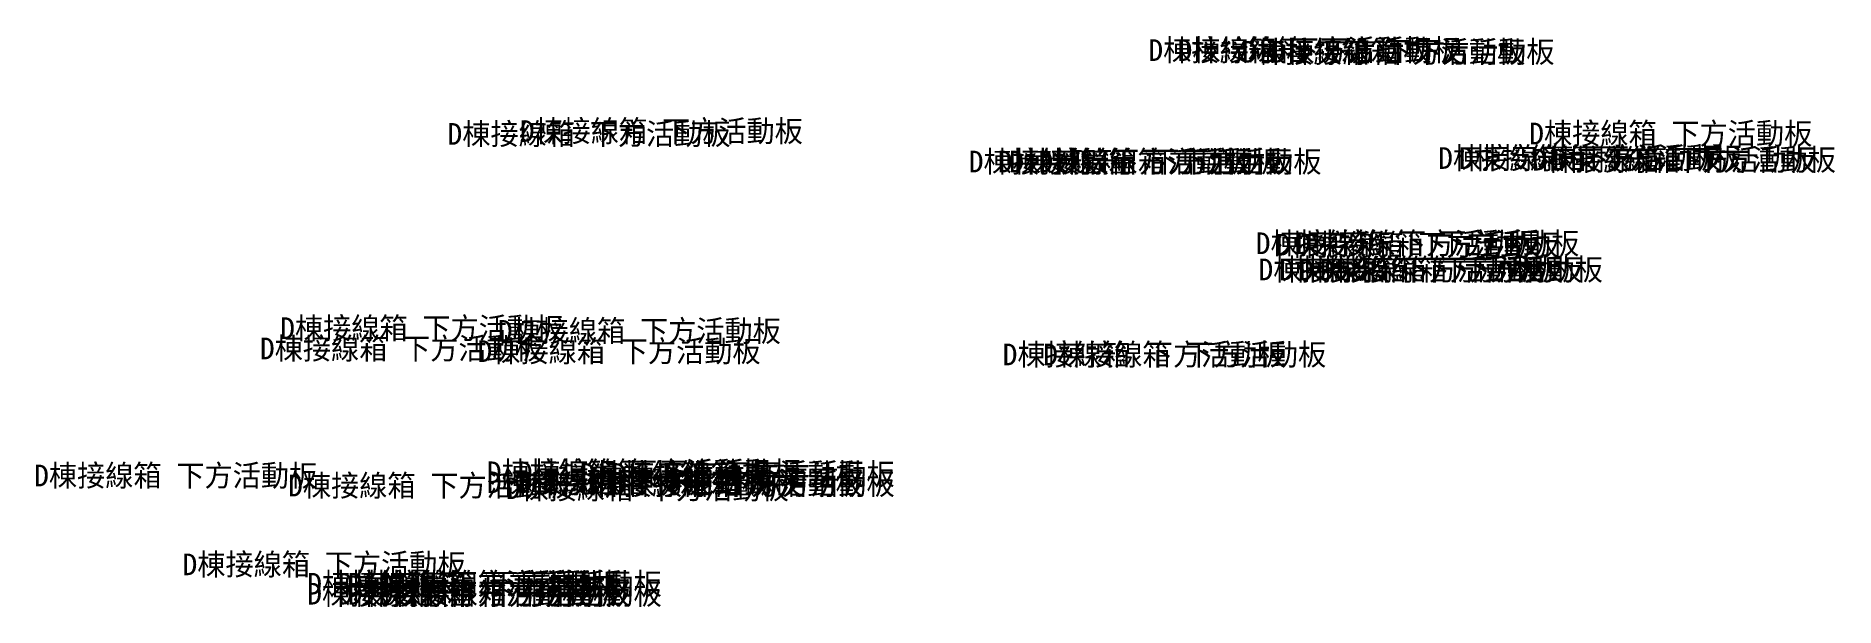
# Model space of a CAD drawing. Extents: x -9426 to 1229, y -62474 to 41.
# Drawn here: x -9426 to 1229, y -62474 to -59090 of the extents above.
import ezdxf

# ---------------------------------------------------------------- set-up
doc = ezdxf.new("R2010")
doc.units = 0
doc.header["$MEASUREMENT"] = 0
doc.layers.get('0').update_dxf_attribs({"linetype": 'CONTINUOUS'})

msp = doc.modelspace()

# ---------------------------------------------------------------- texts
for p in [(-2837.77279, -59237.90308), (-2664.77279, -59237.90308), (-2281.85265, -59247.76037), (-2108.85265, -59247.76037), (-6988.4738, -59734.399), (-6560.29805, -59717.42503), (-582.16045, -59732.06009), (-3901.68918, -59898.12504), (-3728.68918, -59898.12504), (-3661.68918, -59898.12504), (-3488.68918, -59898.12504), (-1121.58059, -59877.2028), (-998.58059, -59877.2028), (-565.66045, -59887.06009), (-442.66045, -59887.06009), (-2201.99698, -60382.42476), (-2080.92978, -60390.90372), (-1961.99698, -60382.42476), (-2185.49698, -60537.42476), (-2062.49698, -60537.42476), (-1945.49698, -60537.42476), (-1822.49698, -60537.42476), (-7979.38782, -60885.65566), (-6690.67782, -60901.55566), (-8099.38782, -61005.65566), (-6810.67782, -61021.55566), (-3700.76631, -61041.26839), (-3460.76631, -61041.26839), (-9436.58545, -61758.5177), (-7932.35625, -61818.22437), (-6755.28279, -61739.58308), (-6755.28279, -61798.58308), (-6643.64625, -61834.12437), (-6572.28279, -61739.58308), (-6572.28279, -61798.58308), (-6199.36265, -61749.44037), (-6199.36265, -61808.44037), (-6016.36265, -61749.44037), (-6016.36265, -61808.44037), (-8557.66647, -62285.07607), (-7819.19918, -62399.80504), (-7819.19918, -62458.80504), (-7636.19918, -62399.80504), (-7636.19918, -62458.80504), (-7579.19918, -62399.80504), (-7579.19918, -62458.80504), (-7396.19918, -62399.80504), (-7396.19918, -62458.80504)]:
    msp.add_text('D棟接線箱 下方活動板', height=128.32875).set_placement(p)

doc.saveas('drawing.dxf')
